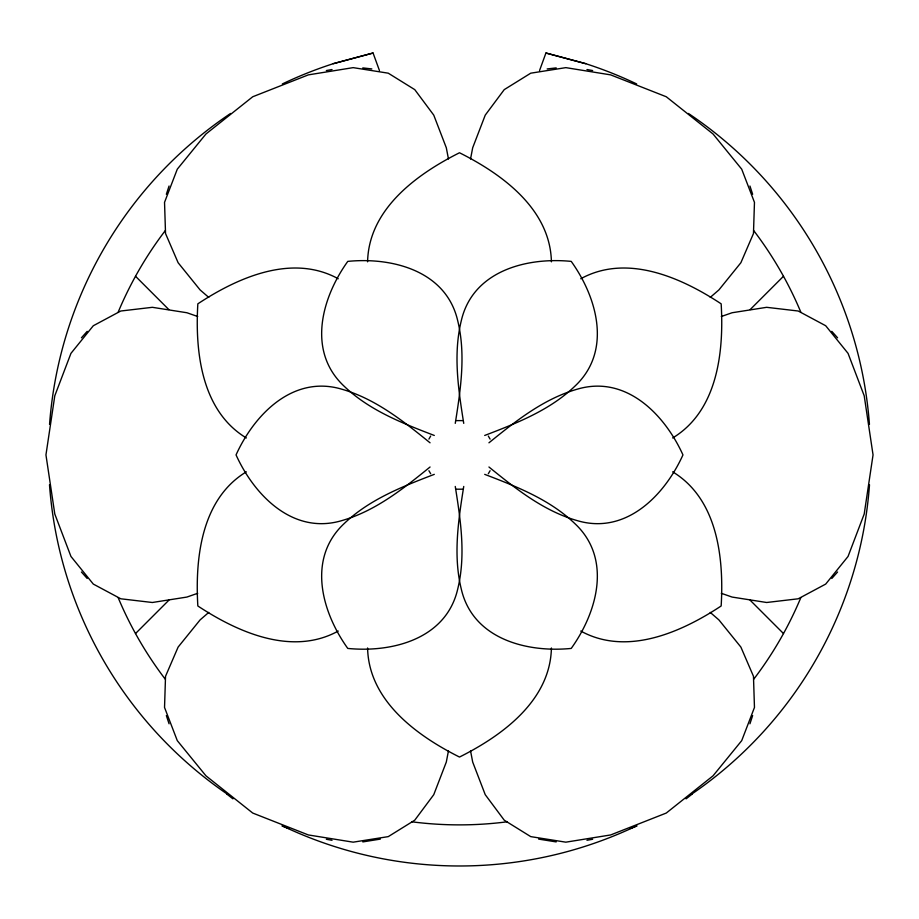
<?xml version="1.0" encoding="UTF-8"?>
<svg xmlns="http://www.w3.org/2000/svg" width="919" height="919" viewBox="0 0 919 919"><rect width="100%" height="100%" fill="white"/><g stroke="black" fill="none" stroke-linecap="round" stroke-linejoin="round"><path stroke-width="1.38" d="M367.589 261.823C368.691 209.199 416.686 174.208 459.5 152.761C502.314 174.208 550.309 209.199 551.411 261.823M551.411 647.987C550.309 700.611 502.314 735.602 459.5 757.049C416.686 735.602 368.691 700.611 367.589 647.987M455.261 423.36C460.637 389.449 466.025 354.366 457.651 320.478C446.071 270.933 392.505 256.975 347.773 261.387C321.581 297.917 306.889 351.288 344.016 386.095C369.174 410.288 402.246 423.165 434.296 435.457M463.739 486.45C458.363 520.361 452.975 555.444 461.349 589.332C472.929 638.877 526.495 652.846 571.227 648.423C597.419 611.893 612.111 558.522 574.984 523.727C549.826 499.522 516.754 486.645 484.704 474.353M470.539 158.998L472.688 147.764L485.243 115.128L504.232 89.637L530.734 73.187L565.84 67.638L610.664 74.876L666.275 96.759L713.041 133.979L741.713 169.176L754.465 202.352L753.465 233.529L740.886 262.719L718.899 289.922L710.249 297.388M448.461 750.812L446.312 762.046L433.757 794.682L414.768 820.173L388.266 836.623L353.16 842.172L308.336 834.946L252.725 813.051L205.959 775.831L177.287 740.634L164.535 707.458L165.535 676.281L178.114 647.091L200.101 619.9L208.751 612.422M166.35 194.254L169.062 186.017M749.938 723.793L752.65 715.556M539.545 70.556L545.932 53.015L585.782 63.698A411.08 411.08 0 0 1 636.66 83.951M428.92 439.098L430.678 436.065M488.322 473.744L490.08 470.723M81.412 337.824L87.19 331.357M831.81 578.453L837.588 571.997M135.518 633.547L168.832 600.233M750.168 309.577L783.482 276.263M430.058 467.001C403.384 488.621 375.699 510.826 342.155 520.51C293.46 535.26 254.586 495.846 236.045 454.905C254.586 413.964 293.46 374.55 342.155 389.3C375.699 398.995 403.384 421.189 430.058 442.809M488.942 442.809C515.616 421.189 543.301 398.995 576.845 389.3C625.54 374.55 664.414 413.964 682.955 454.905C664.414 495.846 625.54 535.26 576.845 520.51C543.301 510.826 515.616 488.621 488.942 467.001M686.068 798.852L692.053 794.188M246.326 471.838C201.307 499.109 195 558.178 197.838 605.977C237.814 632.329 292.127 656.407 338.249 631.043M672.674 437.972C717.693 410.701 724 351.632 721.162 303.833C681.186 277.481 626.873 253.403 580.751 278.767M484.704 435.457C516.754 423.165 549.826 410.288 574.984 386.095C612.111 351.288 597.419 297.917 571.227 261.387C526.495 256.975 472.929 270.933 461.349 320.478C452.975 354.366 458.363 389.449 463.739 423.36M434.296 474.353C402.246 486.645 369.174 499.522 344.016 523.727C306.889 558.522 321.581 611.893 347.773 648.423C392.505 652.846 446.071 638.877 457.651 589.332C466.025 555.444 460.637 520.361 455.261 486.45M630.193 828.547L637.051 825.94M721.289 316.515L732.087 312.747L766.63 307.314L798.197 311.013L825.699 325.74L848.053 353.367L864.205 395.79L873.05 454.905L864.205 514.02L848.053 556.443L825.699 584.082L798.197 598.797L766.63 602.496L732.087 597.063L721.289 593.295M197.711 593.295L186.913 597.063L152.37 602.496L120.803 598.797L93.301 584.082L70.947 556.443L54.795 514.02L45.95 454.905L54.795 395.79L70.947 353.367L93.301 325.74L120.803 311.013L152.37 307.314L186.913 312.747L197.711 316.515M282.34 83.951A411.08 411.08 0 0 1 333.218 63.698L373.068 53.015L379.455 70.556M333.218 63.698L373.068 53.015M380.34 839.104L362.798 841.907M326.348 70.545L332.035 69.534M586.965 840.276L592.652 839.265M547.138 68.936L556.202 67.903M456.41 420.615L462.59 420.615M462.59 489.195L456.41 489.195M362.798 67.903L371.862 68.936M556.202 841.907L538.66 839.104M586.965 69.534L592.652 70.545M326.348 839.265L332.035 840.276M545.932 53.015L585.782 63.698M281.949 825.94L288.807 828.547M338.249 278.767C292.127 253.403 237.814 277.481 197.838 303.833C195 351.632 201.307 410.701 246.326 437.972M580.751 631.043C626.873 656.407 681.186 632.329 721.162 605.977C724 558.178 717.693 499.109 672.674 471.838M226.947 794.188L232.932 798.852M710.249 612.422L718.899 619.9L740.886 647.091L753.465 676.281L754.465 707.458L741.713 740.634L713.041 775.831L666.275 813.051L610.664 834.946L565.84 842.172L530.734 836.623L504.232 820.173L485.243 794.682L472.688 762.046L470.539 750.812M208.751 297.388L200.101 289.922L178.114 262.719L165.535 233.529L164.535 202.352L177.287 169.176L205.959 133.979L252.725 96.759L308.336 74.876L353.16 67.638L388.266 73.187L414.768 89.637L433.757 115.128L446.312 147.764L448.461 158.998M750.168 600.233L783.482 633.547M135.518 276.263L168.832 309.577M831.81 331.357L837.588 337.824M81.412 571.997L87.19 578.453M488.322 436.065L490.08 439.098M428.92 470.723L430.678 473.744M749.938 186.017L752.65 194.254M166.35 715.556L169.062 723.793M869.5 484.761A411.08 411.08 0 0 1 691.479 794.28M635.58 826.365A411.08 411.08 0 0 1 283.42 826.365M227.521 794.28A411.08 411.08 0 0 1 49.5 484.761M49.557 424.36A411.08 411.08 0 0 1 230.577 113.462M688.423 113.462A411.08 411.08 0 0 1 869.443 424.36M800.817 597.695A369.978 369.978 0 0 1 753.706 679.244M506.989 821.816A369.978 369.978 0 0 1 412.011 821.816M165.294 679.244A369.978 369.978 0 0 1 118.183 597.695M118.218 312.035A369.978 369.978 0 0 1 165.431 230.405M753.569 230.405A369.978 369.978 0 0 1 800.782 312.035"/></g></svg>
